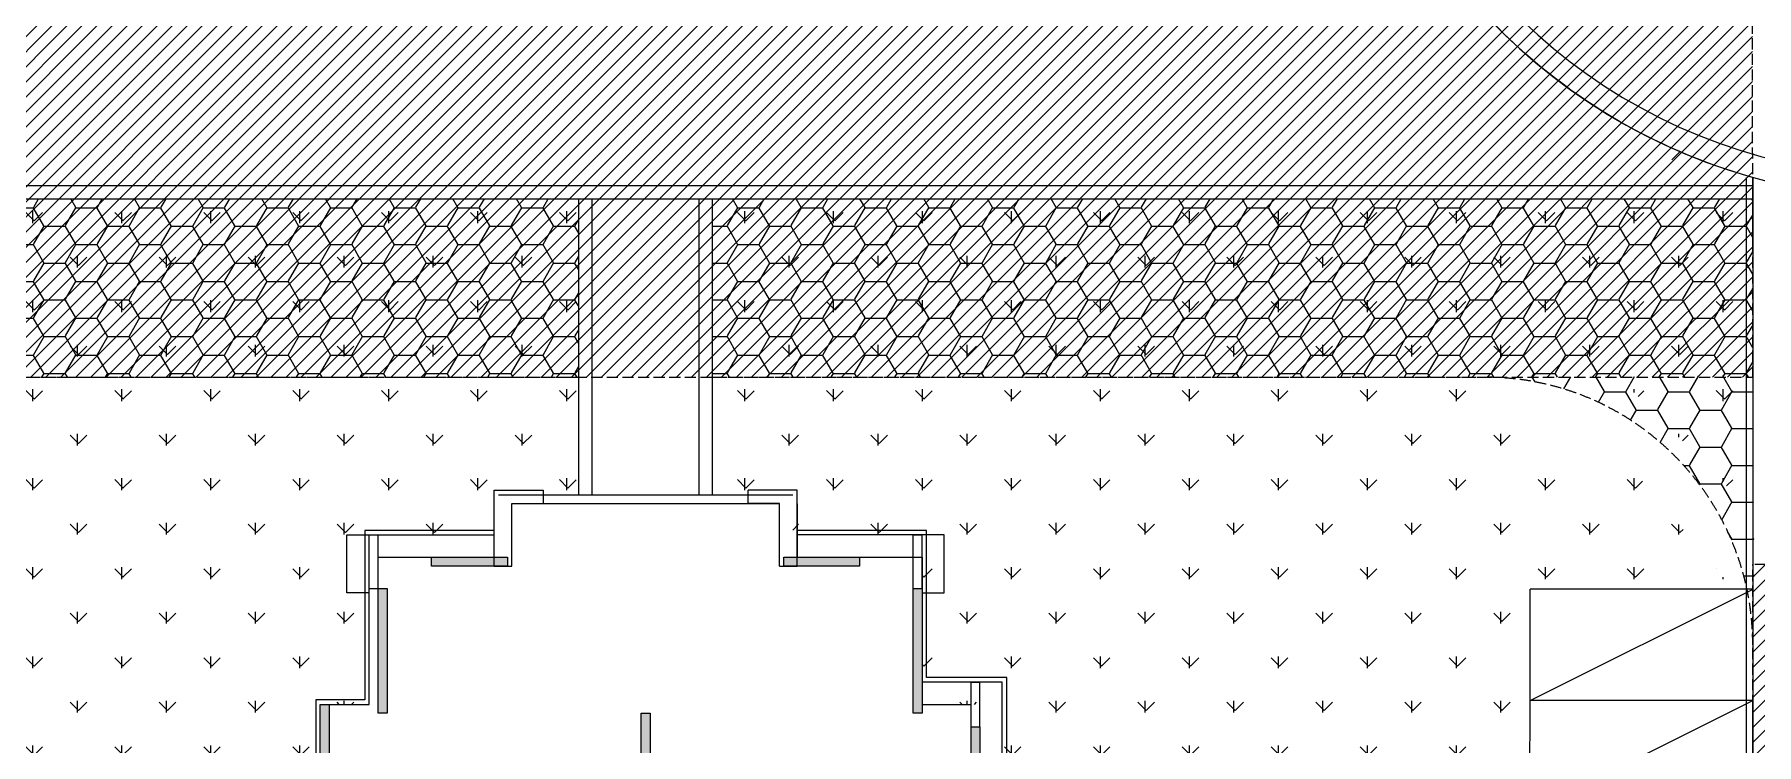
# Model space of a CAD drawing. Header units: millimetres. Extents: x 36720183 to 38160956, y 58934012 to 60388477.
# Drawn here: x 37563043 to 37601672, y 59377090 to 59393007 of the extents above; entities that cross this region are included whole.
import ezdxf

# ---------------------------------------------------------------- set-up
doc = ezdxf.new("R2010")
doc.units = ezdxf.units.MM
doc.header["$LTSCALE"] = 1000
doc.header["$MEASUREMENT"] = 0
doc.linetypes.add('DASH', pattern=[0.35, 0.25, -0.1])
for name, color, linetype in [('@ 绿化', 8, 'Continuous'), ('@YL', 2, 'Continuous'), ('@扑救面填充', 8, 'Continuous'), ('@植草板', 8, 'Continuous'), ('C_Hatch', 41, 'Continuous'), ('C_Wall', 6, 'Continuous'), ('DL_道路红线_支路网_', 1, 'Continuous'), ('GD-P', 8, 'Continuous'), ('WALL', 4, 'Continuous'), ('WINDOW', 2, 'Continuous'), ('扑救面', 2, 'Continuous'), ('车位', 40, 'Continuous')]:
    doc.layers.add(name, color=color, linetype=linetype)
pattern_1 = [(90, (0, 0), (-997.7954749999999, 997.7954750000001), [264.58066, -1731.01015]), (45, (0, 0), (-997.7961550815103, 997.7961550815104), [264.58066, -1146.51615]), (135, (0, 0), (-997.7961550815104, -997.7961550815103), [264.58066, -1146.51615])]
pattern_2 = [(45, (0, 0), (-168.3798022700466, 168.3798022700466), [])]
pattern_3 = [(0, (0, 0), (714.375, 412.4444999999999), [476.25, -952.5]), (120, (0, 0), (-714.3749146511708, 412.4446478285086), [476.2499999999999, -952.4999999999999]), (59.99999999999999, (0, 0), (8.53488292342961e-05, 824.8891478285083), [-952.5, 476.25])]

# ---------------------------------------------------------------- blocks, each defined once
blk = doc.blocks.new('车位')
at = {"layer": '车位'}
for p, q in [((2126015.363578103, 462726.0883824006), (2126015.363578103, 465226.0883824006)), ((2131015.363578103, 465226.0883824006), (2126015.363578103, 465226.0883824006)), ((2131015.363578111, 462726.0891391188), (2131015.363578103, 465226.0883824006)), ((2131015.363578111, 462726.0891391188), (2126015.363578103, 462726.0883824006))]:
    blk.add_line(p, q, dxfattribs=at)
blk.add_lwpolyline([(2126015.363578103, 462726.0883824006), (2131015.363578111, 465226.0883824006)], dxfattribs=at)
blk = doc.blocks.new('2014-1-1-G-D8')
at = {"layer": 'C_Hatch'}
h = blk.add_hatch(color=256, dxfattribs=at)
h.paths.add_polyline_path([(4213674.775313743, -849236.5453957083), (4213674.775313743, -849036.5453957083), (4213474.775313743, -849036.5453957083), (4213474.775313743, -849436.5453957083), (4215074.775218376, -849436.5453957083), (4215074.775218376, -849236.5453957083)])
h.paths.add_polyline_path([(4217524.775314116, -842836.5453955804), (4219174.775313743, -842836.5453955804), (4219174.775313743, -843036.5453956182), (4217524.775314116, -843036.5453956182)])
h.paths.add_polyline_path([(4232174.775314488, -851436.545014377), (4232174.775314488, -851236.545014377), (4232574.775314488, -851236.545014377), (4232574.775314488, -848336.630082126), (4232774.775314488, -848336.630082126), (4232774.775314488, -851436.545014377)])
h.paths.add_polyline_path([(4220474.734115385, -845236.545410655), (4220474.77531393, -844136.5453958467), (4218474.77531393, -844136.5453958467), (4218474.77531393, -844836.5452051118), (4218274.77531393, -844836.5452051118), (4218274.77531393, -844136.5453958467), (4218274.77531393, -843936.5453958467), (4218474.77531393, -843936.5453958467), (4220674.77531393, -843936.5453958467), (4220674.734115385, -845236.545410655)])
h.paths.add_polyline_path([(4222674.857711391, -843936.5453956914), (4223274.857711391, -843936.5453956914), (4223274.857711391, -844136.5453956914), (4222874.857711391, -844136.5453956914), (4222874.857711391, -845586.4553689912), (4222674.857711391, -845586.4553689912)])
h.paths.add_polyline_path([(4217574.77531393, -860536.5453958467), (4217574.77531393, -859936.5446329073), (4217374.77531393, -859936.5446329073), (4217374.77531393, -860336.5453958467), (4215874.775302754, -860336.5453958474), (4215874.775302754, -860536.5453958474)])
h.paths.add_polyline_path([(4213474.77531393, -853836.5446329073), (4213474.77531393, -854036.5446329073), (4213074.77531393, -854036.5446329073), (4213074.77531393, -856036.5453958921), (4212874.77531393, -856036.5453958921), (4212874.77531393, -853836.5446329073)])
h.paths.add_polyline_path([(4220474.77531393, -846736.5452051118), (4220474.77531393, -849136.5451097444), (4220674.77531393, -849136.5451097444), (4220674.77531393, -846736.5452051118)])
h.paths.add_polyline_path([(4201374.77531393, -842836.5453958467), (4201974.77531393, -842836.5453958467), (4201974.77531393, -843036.5453958467), (4201574.77531393, -843036.5453958467), (4201574.77531393, -844486.5452051118), (4201374.77531393, -844486.5452051118)])
h.paths.add_polyline_path([(4207574.809269677, -834736.5453953315), (4207574.77531393, -837536.5453957536), (4207374.77531393, -837536.5453957536), (4207374.809269677, -834736.5453953315)])
h.paths.add_polyline_path([(4208574.775314542, -834036.5453960197), (4210274.775313928, -834036.5453957536), (4210274.775313928, -834236.5453957536), (4208574.775314542, -834236.5453960197)])
h.paths.add_polyline_path([(4206274.775314384, -840236.5453918055), (4206674.775314384, -840236.5453918055), (4206674.775314384, -840436.5453918055), (4206074.775314384, -840436.5453918055), (4206074.775329462, -837336.5453955667), (4206274.775329462, -837336.5453955667)])
h.paths.add_polyline_path([(4233974.692916144, -842836.5453955184), (4233974.775313649, -844586.460709084), (4234174.775313649, -844586.460709084), (4234174.692916144, -842836.5453955184)])
h.paths.add_polyline_path([(4230674.69291689, -842836.5453955668), (4230074.69291689, -842836.5453955668), (4230074.69291689, -844586.4607240057), (4230274.69291689, -844586.4607240057), (4230274.69291689, -843036.5453955668), (4230674.69291689, -843036.5453955668)])
h.paths.add_polyline_path([(4219574.77531393, -834736.5453955662), (4219574.77531393, -837536.5453958467), (4219374.77531393, -837536.5453958467), (4219374.77531393, -834736.5453955662)])
h.paths.add_polyline_path([(4220674.77531393, -837836.5453955668), (4220874.77531393, -837836.5453955668), (4220874.77531393, -840236.5453958467), (4220274.77531393, -840236.5453958467), (4220274.77531393, -840036.5453958467), (4220674.77531393, -840036.5453958467)])
h.paths.add_polyline_path([(4227174.775314302, -843936.5453956914), (4227174.775314302, -845586.4553689912), (4226974.775314302, -845586.4553689912), (4226974.775314302, -843936.5453956914)])
h.paths.add_polyline_path([(4234174.857711391, -846786.6301298097), (4234174.857711391, -848536.630082126), (4233974.857711391, -848536.630082126), (4233974.857711391, -846786.6301298097)])
h.paths.add_polyline_path([(4216474.775313932, -834036.5453958467), (4218174.775314116, -834036.5453958467), (4218174.775314116, -834236.5453958467), (4216474.775313932, -834236.5453958467)])
h.paths.add_polyline_path([(4215574.77531393, -851236.545014377), (4217174.77531393, -851236.545014377), (4217174.77531393, -851436.545014377), (4215574.77531393, -851436.545014377)])
h.paths.add_polyline_path([(4224774.772262172, -851236.545014377), (4227274.772262172, -851236.545014377), (4227274.772262172, -851436.545014377), (4224774.772262172, -851436.545014377)])
h.paths.add_polyline_path([(4216274.77531393, -844436.5452051118), (4216274.77531393, -845036.5452051118), (4216074.77531393, -845036.5452051118), (4216074.77531393, -844636.5452051118), (4213274.77531393, -844636.5452051118), (4213274.77531393, -844436.5452051118)])
h.paths.add_polyline_path([(4213474.77531393, -837536.5453916184), (4213474.77531393, -840436.5453916184), (4213274.77531393, -840436.5453916184), (4213274.77531393, -837536.5453916184)])
h.paths.add_polyline_path([(4227974.772262172, -856636.5446329073), (4227974.775221453, -859836.5453958474), (4227774.775221453, -859836.5453958474), (4227774.772262172, -856636.5446329073)])
h.paths.add_polyline_path([(4228874.772262172, -854036.5446329073), (4228474.778365687, -854036.5446329073), (4228474.778365687, -853836.5446329073), (4229074.772262172, -853836.5446329073), (4229074.772262172, -856036.5453958921), (4228874.772262172, -856036.5453958921)])
h.paths.add_polyline_path([(4224374.772262172, -852936.545014377), (4226374.772262172, -852936.545014377), (4226374.772262172, -853136.545014377), (4224374.772262172, -853136.545014377)])
h.paths.add_polyline_path([(4215574.77531393, -852936.545014377), (4217574.77531393, -852936.545014377), (4217574.77531393, -853136.545014377), (4215574.77531393, -853136.545014377)])
h.paths.add_polyline_path([(4214174.77531393, -856636.5446329073), (4214174.77531393, -859836.5453958474), (4213974.77531393, -859836.5453958474), (4213974.77531393, -856636.5446329073)])
h.paths.add_polyline_path([(4211274.77531393, -848686.5453930523), (4211474.77531393, -848686.5453930523), (4211474.77531393, -850336.545014377), (4210874.77531393, -850336.545014377), (4210874.77531393, -850136.545014377), (4211274.77531393, -850136.545014377)])
h.paths.add_polyline_path([(4204074.77531393, -850136.545014377), (4204074.77531393, -851886.545014377), (4203874.77531393, -851886.545014377), (4203874.77531393, -850136.545014377)])
h.paths.add_polyline_path([(4199974.77531393, -845736.5452051118), (4199974.77531393, -847486.545103784), (4199774.77531393, -847486.545103784), (4199774.77531393, -845736.5452051118)])
h.paths.add_polyline_path([(4199974.77531393, -851686.545014377), (4200374.77531393, -851686.545014377), (4200374.77531393, -851886.545014377), (4199774.77531393, -851886.545014377), (4199774.77531393, -850236.545014377), (4199974.77531393, -850236.545014377)])
h.paths.add_polyline_path([(4207174.903487758, -842836.5549325899), (4207174.903487758, -844436.5549325899), (4206974.903487758, -844436.5549325899), (4206974.903487758, -843036.5549325899), (4206324.775314302, -843036.5453930732), (4206324.775314302, -842836.5453930732)])
h.paths.add_polyline_path([(4224374.77531393, -860536.5453958467), (4226074.775302195, -860536.5453958474), (4226074.775302195, -860336.5453958474), (4224574.77531393, -860336.5453958467), (4224574.77531393, -859936.5446329073), (4224374.77531393, -859936.5446329073)])
at = {"layer": 'C_Wall'}
for points in [[(4208574.775314542, -834036.5453960197), (4210274.775313928, -834036.5453957536), (4210274.775313928, -834236.5453957536), (4208574.775314542, -834236.5453960197)], [(4216474.775313932, -834036.5453958467), (4218174.775314116, -834036.5453958467), (4218174.775314116, -834236.5453958467), (4216474.775313932, -834236.5453958467)], [(4207574.809269677, -834736.5453953315), (4207574.77531393, -837536.5453957536), (4207374.77531393, -837536.5453957536), (4207374.809269677, -834736.5453953315)], [(4219574.77531393, -834736.5453955662), (4219574.77531393, -837536.5453958467), (4219374.77531393, -837536.5453958467), (4219374.77531393, -834736.5453955662)], [(4206274.775314384, -840236.5453918055), (4206674.775314384, -840236.5453918055), (4206674.775314384, -840436.5453918055), (4206074.775314384, -840436.5453918055), (4206074.775329462, -837336.5453955667), (4206274.775329462, -837336.5453955667)], [(4213474.77531393, -837536.5453916184), (4213474.77531393, -840436.5453916184), (4213274.77531393, -840436.5453916184), (4213274.77531393, -837536.5453916184)], [(4220674.77531393, -837836.5453955668), (4220874.77531393, -837836.5453955668), (4220874.77531393, -840236.5453958467), (4220274.77531393, -840236.5453958467), (4220274.77531393, -840036.5453958467), (4220674.77531393, -840036.5453958467)], [(4201374.77531393, -842836.5453958467), (4201974.77531393, -842836.5453958467), (4201974.77531393, -843036.5453958467), (4201574.77531393, -843036.5453958467), (4201574.77531393, -844486.5452051118), (4201374.77531393, -844486.5452051118)], [(4207174.903487758, -842836.5549325899), (4207174.903487758, -844436.5549325899), (4206974.903487758, -844436.5549325899), (4206974.903487758, -843036.5549325899), (4206324.775314302, -843036.5453930732), (4206324.775314302, -842836.5453930732)], [(4217524.775314116, -842836.5453955804), (4219174.775313743, -842836.5453955804), (4219174.775313743, -843036.5453956182), (4217524.775314116, -843036.5453956182)], [(4233974.692916144, -842836.5453955184), (4233974.775313649, -844586.460709084), (4234174.775313649, -844586.460709084), (4234174.692916144, -842836.5453955184)], [(4227174.775314302, -843936.5453956914), (4227174.775314302, -845586.4553689912), (4226974.775314302, -845586.4553689912), (4226974.775314302, -843936.5453956914)], [(4216274.77531393, -844436.5452051118), (4216274.77531393, -845036.5452051118), (4216074.77531393, -845036.5452051118), (4216074.77531393, -844636.5452051118), (4213274.77531393, -844636.5452051118), (4213274.77531393, -844436.5452051118)], [(4199974.77531393, -845736.5452051118), (4199974.77531393, -847486.545103784), (4199774.77531393, -847486.545103784), (4199774.77531393, -845736.5452051118)], [(4234174.857711391, -846786.6301298097), (4234174.857711391, -848536.630082126), (4233974.857711391, -848536.630082126), (4233974.857711391, -846786.6301298097)], [(4211274.77531393, -848686.5453930523), (4211474.77531393, -848686.5453930523), (4211474.77531393, -850336.545014377), (4210874.77531393, -850336.545014377), (4210874.77531393, -850136.545014377), (4211274.77531393, -850136.545014377)], [(4232174.775314488, -851436.545014377), (4232174.775314488, -851236.545014377), (4232574.775314488, -851236.545014377), (4232574.775314488, -848336.630082126), (4232774.775314488, -848336.630082126), (4232774.775314488, -851436.545014377)], [(4213674.775313743, -849236.5453957083), (4213674.775313743, -849036.5453957083), (4213474.775313743, -849036.5453957083), (4213474.775313743, -849436.5453957083), (4215074.775218376, -849436.5453957083), (4215074.775218376, -849236.5453957083)], [(4199974.77531393, -851686.545014377), (4200374.77531393, -851686.545014377), (4200374.77531393, -851886.545014377), (4199774.77531393, -851886.545014377), (4199774.77531393, -850236.545014377), (4199974.77531393, -850236.545014377)], [(4204074.77531393, -850136.545014377), (4204074.77531393, -851886.545014377), (4203874.77531393, -851886.545014377), (4203874.77531393, -850136.545014377)], [(4215574.77531393, -851236.545014377), (4217174.77531393, -851236.545014377), (4217174.77531393, -851436.545014377), (4215574.77531393, -851436.545014377)], [(4224774.772262172, -851236.545014377), (4227274.772262172, -851236.545014377), (4227274.772262172, -851436.545014377), (4224774.772262172, -851436.545014377)], [(4215574.77531393, -852936.545014377), (4217574.77531393, -852936.545014377), (4217574.77531393, -853136.545014377), (4215574.77531393, -853136.545014377)], [(4224374.772262172, -852936.545014377), (4226374.772262172, -852936.545014377), (4226374.772262172, -853136.545014377), (4224374.772262172, -853136.545014377)], [(4214174.77531393, -856636.5446329073), (4214174.77531393, -859836.5453958474), (4213974.77531393, -859836.5453958474), (4213974.77531393, -856636.5446329073)], [(4227974.772262172, -856636.5446329073), (4227974.775221453, -859836.5453958474), (4227774.775221453, -859836.5453958474), (4227774.772262172, -856636.5446329073)]]:
    blk.add_lwpolyline(points, close=True, dxfattribs=at)
for points in [[(4230674.69291689, -842836.5453955668), (4230074.69291689, -842836.5453955668), (4230074.69291689, -844586.4607240057), (4230274.69291689, -844586.4607240057), (4230274.69291689, -843036.5453955668), (4230674.69291689, -843036.5453955668), (4230674.69291689, -842836.5453955668)], [(4220474.734115385, -845236.545410655), (4220474.77531393, -844136.5453958467), (4218474.77531393, -844136.5453958467), (4218474.77531393, -844836.5452051118), (4218274.77531393, -844836.5452051118), (4218274.77531393, -844136.5453958467), (4218274.77531393, -843936.5453958467), (4218474.77531393, -843936.5453958467), (4218474.77531393, -843936.5453958467), (4220674.77531393, -843936.5453958467), (4220674.734115385, -845236.545410655), (4220474.734115385, -845236.545410655)], [(4222674.857711391, -843936.5453956914), (4223274.857711391, -843936.5453956914), (4223274.857711391, -844136.5453956914), (4222874.857711391, -844136.5453956914), (4222874.857711391, -845586.4553689912), (4222674.857711391, -845586.4553689912), (4222674.857711391, -843936.5453956914)], [(4220474.77531393, -846736.5452051118), (4220474.77531393, -849136.5451097444), (4220674.77531393, -849136.5451097444), (4220674.77531393, -846736.5452051118), (4220474.77531393, -846736.5452051118)], [(4213474.77531393, -853836.5446329073), (4213474.77531393, -854036.5446329073), (4213074.77531393, -854036.5446329073), (4213074.77531393, -856036.5453958921), (4212874.77531393, -856036.5453958921), (4212874.77531393, -853836.5446329073), (4213474.77531393, -853836.5446329073)], [(4228874.772262172, -854036.5446329073), (4228474.778365687, -854036.5446329073), (4228474.778365687, -853836.5446329073), (4229074.772262172, -853836.5446329073), (4229074.772262172, -856036.5453958921), (4228874.772262172, -856036.5453958921), (4228874.772262172, -854036.5446329073)], [(4217574.77531393, -860536.5453958467), (4217574.77531393, -859936.5446329073), (4217374.77531393, -859936.5446329073), (4217374.77531393, -860336.5453958467), (4215874.775302754, -860336.5453958474), (4215874.775302754, -860536.5453958474), (4217574.77531393, -860536.5453958467)], [(4224574.77531393, -860336.5453958467), (4224574.77531393, -859936.5446329073), (4224374.77531393, -859936.5446329073), (4224374.77531393, -860536.5453958467)], [(4224374.77531393, -860536.5453958467), (4226074.775302195, -860536.5453958474), (4226074.775302195, -860336.5453958474), (4224574.77531393, -860336.5453958467)]]:
    blk.add_lwpolyline(points, dxfattribs=at)
blk = doc.blocks.new('D5D6scpm')
at = {"color": 6}
for points in [[(341261.0028313324, -167811.1589911953), (343861.064134419, -167811.1589914039), (343861.064134419, -166614.1401387751)], [(344261.0641344413, -166611.1588005722), (350261.0641348064, -166611.1588005722)], [(350660.8993505463, -166614.1401387677), (350661.0641344413, -166614.1401387677), (350661.0641344413, -167811.158991456), (353461.0641346276, -167811.158991456), (353461.0641348138, -171111.1589911729), (354560.8993501216, -171111.1589911729)], [(340160.8031862751, -171111.158991456), (341061.1676372737, -171111.158991456), (341061.1676372737, -167811.158991456)], [(339361.1465316564, -184111.1589912921), (337961.1465218067, -184111.1589912921), (337961.146521993, -185661.1589913815), (333661.1465218067, -185661.1586126164), (333661.1465218067, -179511.1588033512), (335261.1465218067, -179511.1588033512), (335261.1465218067, -176611.1589940861), (342661.1465220749, -176611.1589900926), (342661.1465220749, -174211.1589926034), (339961.1465222612, -174211.1589898095), (339961.1465222612, -171111.158993803)]]:
    blk.add_lwpolyline(points, dxfattribs=at)
at = {"color": 6, "const_width": 10}
blk.add_lwpolyline([(354761.0641343817, -171108.1776529774), (354761.2289188877, -171108.1776529774)], dxfattribs=at)
at = {"layer": 'WALL', "color": 6}
for p, q in [((343861.0641344115, -168011.1589912027), (343861.0641346499, -166311.1588003337)), ((343861.0641346499, -166311.1588003337), (344961.0641343817, -166311.1588005722)), ((344961.0641343817, -166311.1588005722), (344961.0641343817, -166611.1588005722)), ((350661.0641349554, -166311.1588003039), (349561.0641349405, -166311.1588005722)), ((349561.0641349405, -166611.1588005722), (349561.0641349405, -166311.1588005722)), ((350661.0641343817, -168011.1589913964), (350661.0641349554, -166311.1588003039)), ((344261.0641344115, -168011.1589912102), (344261.06413427, -166611.1588003263)), ((344261.06413427, -166611.1588003263), (344961.0641343817, -166611.1588005722)), ((350261.064134948, -166611.1588003039), (349561.0641349405, -166611.1588005722)), ((350261.0641343817, -168011.1589912772), (350261.064134948, -166611.1588003039)), ((341061.1640677899, -167311.1589912549), (341261.1640677825, -167311.1575634629)), ((341061.172634542, -168511.1589907929), (341061.1640677899, -167311.1589912549)), ((341261.1726345345, -168511.1575630009), (341261.1640677825, -167311.1575634629)), ((353261.1465318426, -168511.1589910239), (353261.1465318426, -167311.1589912549)), ((353261.1465318426, -167311.1589912549), (353461.1465318426, -167311.1589912549)), ((353461.1465318426, -168511.1589910239), (353461.1465318426, -167311.1589912549)), ((343861.0641344115, -168011.1589912027), (344261.0641344115, -168011.1589912102)), ((350261.0641343817, -168011.1589912772), (350661.0641343817, -168011.1589913964)), ((341061.172634542, -168511.1589907929), (341261.1726345345, -168511.1575630009)), ((353261.1465318426, -168511.1589910239), (353461.1465318426, -168511.1589910239)), ((354561.0641343817, -171611.1589910239), (354561.0641343817, -170611.158991307)), ((354561.0641343817, -170611.158991307), (354761.0641343817, -170611.158991307)), ((354761.0641343817, -171611.1589910239), (354761.0641343817, -170611.158991307)), ((354561.0641343817, -171611.1589910239), (354761.0641343817, -171611.1589910239))]:
    blk.add_line(p, q, dxfattribs=at)
at = {"layer": 'WINDOW', "color": 6, "linetype": 'DASH', "ltscale": 1000}
blk.add_line((344961.0641343817, -166411.1589913517), (349561.0641349405, -166411.1589913517), dxfattribs=at)
for points in [[(343861.0641343817, -167211.1589912549), (340961.1670960411, -167211.1589912549), (340961.067162253, -171011.158991307), (339861.0641347542, -171011.158991307), (339861.0641347542, -174311.1589899585)], [(356561.1465316564, -177611.158991538), (352761.1465314701, -177611.1589913145), (352761.1465314776, -176911.1589913592), (353161.0611910895, -176911.1589913145), (353161.1435887367, -174111.158991538), (354861.1465316564, -174111.158991538), (355361.064134568, -174111.158991538), (355361.064134568, -173311.1589913517), (355361.064134568, -170511.158991307), (353561.0641343817, -170511.158991307), (353561.0641343817, -167211.1589912549), (350661.0641345978, -167211.1589912549)], [(341061.0641340092, -168611.1589911133), (340561.0641340092, -168611.1589911133), (340561.0641340092, -167311.1589912549), (343861.0641343817, -167311.1589912549)], [(353461.0641343817, -168611.1589913517), (353961.0641343817, -168611.1589913517), (353961.0641343817, -167311.1589912549), (350661.0641348884, -167311.1589912549)], [(354761.0641343817, -173211.1589913517), (355261.064134568, -173211.1589913517), (355261.064134568, -170611.158991307), (353461.0641343817, -170611.158991307)]]:
    blk.add_lwpolyline(points, dxfattribs=at)
at = {"layer": 'C_Hatch', "color": 6}
blk.add_blockref('2014-1-1-G-D8', (-3866113.546394669, 666225.3864041641), dxfattribs=at)

msp = doc.modelspace()

# ---------------------------------------------------------------- hatches: boundary and pattern name
at = {"layer": '@ 绿化', "linetype": 'Continuous'}
h = msp.add_hatch(dxfattribs=at)
h.set_pattern_fill('GRASS', color=256, scale=500, style=0)
h.set_pattern_definition(pattern_1)
h.paths.add_polyline_path([(37550942.49079719, 59389323.75076044), (37575252.49079718, 59389323.75076044), (37575252.49079718, 59385323.75076045), (37550942.49079719, 59385323.75076045)])
h = msp.add_hatch(dxfattribs=at)
h.set_pattern_fill('GRASS', color=256, scale=500, style=0)
h.set_pattern_definition(pattern_1)
h.paths.add_polyline_path([(37601587.26540875, 59379344.87777718), (37600992.60387132, 59382916.3977299), (37598747.96386045, 59385160.27683363), (37590017.8439922, 59385538.77830512), (37578252.49079718, 59385323.75076045), (37578179.38545436, 59389323.75076044), (37601587.26540875, 59389323.75076044)])
h = msp.add_hatch(dxfattribs=at)
h.set_pattern_fill('GRASS', color=256, scale=500, style=0)
h.set_pattern_definition(pattern_1)
h.paths.add_polyline_path([(37550942.49079719, 59385323.75076045), (37575252.49079718, 59385323.75076045), (37575252.49079718, 59382690.35092157), (37573452.49079737, 59382690.35092157), (37573452.49079737, 59381290.35092144), (37570752.490797, 59381290.35092167), (37570752.490797, 59377990.35092167), (37569452.49079764, 59377990.35092167), (37569452.49079764, 59374890.35092543), (37572152.49079745, 59374890.35092287), (37572152.49079745, 59372490.35092538), (37564752.49079718, 59372490.35092138), (37564752.49079718, 59369590.35111212), (37564252.53039522, 59369590.35111212), (37561442.49079719, 59369590.52238583), (37561442.49079715, 59372490.52219509), (37554042.49079692, 59372490.52219909), (37554042.49079692, 59374890.52219658), (37556742.4907967, 59374890.52219966), (37556742.49079674, 59377990.5221959), (37555442.48837174, 59377990.52219538), (37555442.49079738, 59381290.52219538), (37554492.54808099, 59381290.52219529), (37554161.70173752, 59381290.52219527), (37552742.49079701, 59381290.52219568), (37552742.49079701, 59382690.52219528), (37550942.49079719, 59382690.52219528)])
h = msp.add_hatch(dxfattribs=at)
h.set_pattern_fill('GRASS', color=256, scale=500, style=0)
h.set_pattern_definition(pattern_1)
h.paths.add_polyline_path([(37578252.49079718, 59382690.35092157), (37578252.49079718, 59385324.63271379), (37596587.26521231, 59385322.86880711), (37596586.16708589, 59373077.05405585), (37601587.14333976, 59373076.56568441), (37601588.76912754, 59365281.4849242), (37596152.49080099, 59365282.01662792), (37596202.43887824, 59366190.47386759), (37597602.43887787, 59366190.38919616), (37597552.49079737, 59372940.26623511), (37593452.50020802, 59372940.26623511), (37593452.40840015, 59371390.21437423), (37590552.49079756, 59371390.35092154), (37590552.49079774, 59373190.35090663), (37586052.49079718, 59373190.35090663), (37586052.57319465, 59371390.35092154), (37582152.490797, 59371390.35092154), (37582152.490797, 59372290.3509216), (37582552.490797, 59372290.3509216), (37582552.490797, 59375090.35092138), (37584252.49079718, 59375090.35092138), (37584252.49079718, 59377990.35092167), (37582952.49079737, 59377990.35092167), (37582952.49079737, 59381290.35092138), (37580052.490797, 59381290.35092138), (37580052.490797, 59382690.35092157)])
h = msp.add_hatch(dxfattribs=at)
h.set_pattern_fill('GRASS', color=256, scale=500, style=0)
h.set_pattern_definition(pattern_1)
h.paths.add_polyline_path([(37596593.01096896, 59380575.82947756), (37596570.39110802, 59384242.66425828), (37598753.45303346, 59383420.36644764), (37601148.79055667, 59380575.3838924)])
at = {"layer": '@扑救面填充'}
h = msp.add_hatch(dxfattribs=at)
h.set_pattern_fill('ANSI31', color=256, scale=150)
h.set_pattern_definition(pattern_2)
h.paths.add_polyline_path([(37411630.16975238, 59341997.23636994), (37456181.46784871, 59341997.23636994), (37456181.4831076, 59385323.71066867), (37601587.28066764, 59385323.71066867), (37601583.64975974, 59393322.58034015), (37448181.46788443, 59393324.92118074), (37448181.46788443, 59349997.23636994), (37411630.16975238, 59349997.23636994)])
h = msp.add_hatch(dxfattribs=at)
h.set_pattern_fill('ANSI31', color=256, scale=150)
h.set_pattern_definition(pattern_2)
edge = h.paths.add_edge_path()
edge.add_line((37601587.26540875, 59340165.63562229), (37662164.92799149, 59340172.81545824))
edge.add_line((37662164.92799149, 59340172.81545824), (37662158.84533176, 59348155.55973407))
edge.add_line((37662158.84533176, 59348155.55973407), (37609587.26540875, 59348155.55973407))
edge.add_line((37609587.26540875, 59348155.55973407), (37609587.26540875, 59381128.6630989))
edge.add_line((37609587.26540875, 59381128.6630989), (37601587.26540875, 59381128.6630989))
edge.add_line((37601587.26540875, 59381128.6630989), (37601587.26540875, 59340165.63562229))
edge.add_line((37601587.26540875, 59340165.63562229), (37662164.92799149, 59340172.81545824))
at = {"layer": '@植草板'}
h = msp.add_hatch(dxfattribs=at)
h.set_pattern_fill('HONEY', color=8, scale=300)
h.set_pattern_definition(pattern_3)
h.paths.add_polyline_path([(37550942.49079719, 59389323.75076044), (37575252.49079718, 59389323.75076044), (37575252.49079718, 59385323.75076044), (37550942.49079719, 59385323.75076044)])
h = msp.add_hatch(dxfattribs=at)
h.set_pattern_fill('HONEY', color=8, scale=300)
h.set_pattern_definition([(0, (51995.44154448807, 0), (714.375, 412.4444999999999), [476.25, -952.5]), (120, (51995.44154448807, 0), (-714.3749146511708, 412.4446478285086), [476.2499999999999, -952.4999999999998]), (59.99999999999999, (51995.44154448807, 0), (8.53488292342961e-05, 824.8891478285083), [-952.5, 476.25])])
h.paths.add_polyline_path([(37578252.49079718, 59389323.75076044), (37601586.37245453, 59389324.49903294), (37601586.37245453, 59385324.49903294), (37578252.49079718, 59385323.75076044)])
h = msp.add_hatch(dxfattribs=at)
h.set_pattern_fill('HONEY', color=8, scale=300)
h.set_pattern_definition(pattern_3)
edge = h.paths.add_edge_path()
edge.add_arc((37595581.8330185, 59379321.22118739), 6005.868715748537, 12.05308554007243, 88.07788555952492)
edge.add_line((37595783.27546175, 59385323.71066867), (37601587.26540875, 59385357.32590847))
edge.add_line((37601587.26540875, 59385357.32590847), (37601614.96146987, 59380575.33829782))
edge.add_line((37601614.96146987, 59380575.33829782), (37601455.29963842, 59380575.3539138))

# ---------------------------------------------------------------- linework, layer by layer
at = {"layer": '@YL'}
msp.add_lwpolyline([(37601587.26540875, 59388323.75076044), (37601587.26540875, 59389803.7667349, -0.1341766048318161), (37595706.43388911, 59393323.75076044, 2.486759057739083)], format="xyb", dxfattribs=at)
at = {"layer": '@YL', "color": 8}
for points in [[(37526257.0492527, 59389623.75076044), (37601587.26540875, 59389623.75076044)], [(37575552.49079718, 59382690.35092157), (37575552.49079718, 59389323.75076044)], [(37577952.49079718, 59382690.35092157), (37577952.49079718, 59389323.75076044)]]:
    msp.add_lwpolyline(points, dxfattribs=at)
at = {"layer": '@YL'}
for points in [[(37526257.0492527, 59389323.75076044), (37601587.26540875, 59389323.75076044)], [(37575252.49079718, 59382690.35092157), (37575252.49079718, 59389323.75076044)], [(37578252.49079718, 59382690.35092157), (37578252.49079718, 59389323.75076044)], [(37573452.49079737, 59382690.35092157), (37580052.490797, 59382690.35092157)]]:
    msp.add_lwpolyline(points, dxfattribs=at)
at = {"layer": '@YL', "color": 2, "linetype": 'DASH'}
for points in [[(37550942.49079719, 59385323.75076044), (37575252.49079718, 59385323.75076045)], [(37578252.49079718, 59385323.75076045), (37595587.30260477, 59385323.75076045)]]:
    msp.add_lwpolyline(points, dxfattribs=at)
at = {"layer": '@YL'}
msp.add_arc((37605087.26540875, 59402323.75076044), 13000.00000000537, 46.27096161010109, 326.3370609565121, dxfattribs=at)
at = {"layer": '@YL', "color": 8}
msp.add_arc((37605087.26540875, 59402323.75076046), 12499.99999999208, 44.71026265950437, 324.5611626307386, dxfattribs=at)
at = {"layer": '@YL', "color": 2, "linetype": 'DASH'}
msp.add_arc((37595587.30260477, 59379323.71066867), 6000.000000000491, 0.0004144262823263079, 90, dxfattribs=at)
at = {"layer": 'DL_道路红线_支路网_', "color": 8}
msp.add_line((37601437.26540875, 59389803.7667349), (37601437.26540875, 59333215.98568337, 1.384017834955571e-09), dxfattribs=at)
at = {"layer": 'DL_道路红线_支路网_', "color": 4}
msp.add_line((37601587.26540875, 59389803.7667349), (37601587.26540875, 59333215.98568337, 1.384017834955571e-09), dxfattribs=at)
at = {"layer": 'GD-P'}
msp.add_line((37599946.96171504, 59390368.86686337), (37599772.75694972, 59390194.66209805), dxfattribs=at)
at = {"layer": '扑救面', "color": 8, "linetype": 'DASH'}
msp.add_lwpolyline([(37411630.16975238, 59341997.23636994), (37456181.46784871, 59341997.23636994), (37456181.4831076, 59385323.71066867), (37601587.28066764, 59385323.71066867), (37601583.64975974, 59393322.58034015), (37448181.46788443, 59393324.92118074), (37448181.46788443, 59349997.23636994), (37411630.16975238, 59349997.23636994), (37411630.16975238, 59341997.23636994)], dxfattribs=at)
for points, elevation in [([(37601587.26540875, 59340155.55973408), (37601590.31908562, 59381128.6630989)], 0.02166130802918775), ([(37601587.26540875, 59340165.63562229), (37662164.92799149, 59340172.81545824), (37662158.84533176, 59348155.55973407), (37609587.26540875, 59348155.55973407), (37609587.26540875, 59381128.6630989), (37601587.26540875, 59381128.6630989), (37601587.26540875, 59340165.63562229), (37662164.92799149, 59340172.81545824)], 1.551197732051895e-06)]:
    msp.add_lwpolyline(points, dxfattribs=dict(at, elevation=elevation))

# ---------------------------------------------------------------- block references
msp.add_blockref('D5D6scpm', (37229491.42667259, 59549101.67521087))
at = {"layer": '车位', "rotation": 359.9943960965815}
for p in [(35470532.15539385, 58915557.68158119), (35470529.46601295, 58913057.68258898)]:
    msp.add_blockref('车位', p, dxfattribs=at)

doc.saveas('drawing.dxf')
